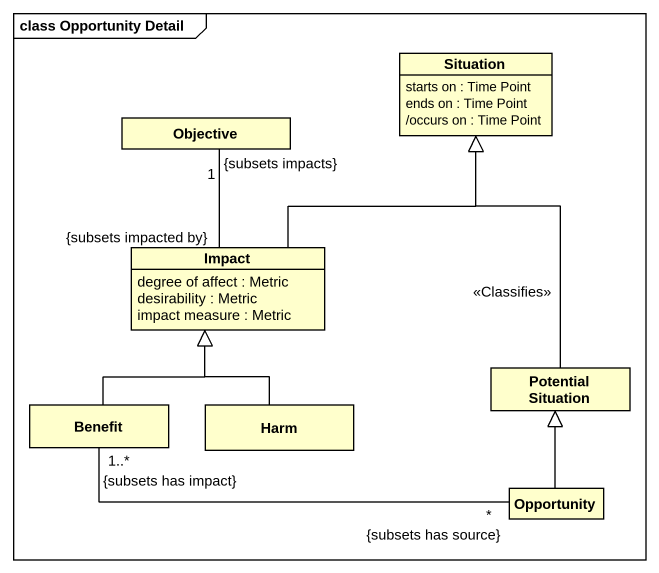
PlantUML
@startuml
mainframe class Opportunity Detail
hide circle
hide empty members
class Situation {
  starts on : Time Point
  ends on : Time Point
  /occurs on : Time Point
}
class Objective
class Impact {
  degree of affect : Metric
  desirability : Metric
  impact measure : Metric
}
class "Potential Situation" as Potential_Situation
class Benefit
class Harm
class Opportunity
Impact -up-|> Situation
Impact "{subsets impacted by}" -up- "1\n{subsets impacts}" Objective
Potential_Situation -up-|> Situation : <<Classifies>>
Benefit -up-|> Impact
Harm -up-|> Impact
Opportunity -up-|> Potential_Situation
Opportunity "{subsets has source}\n*" -left- "1..*\n{subsets has impact}" Benefit
@enduml
